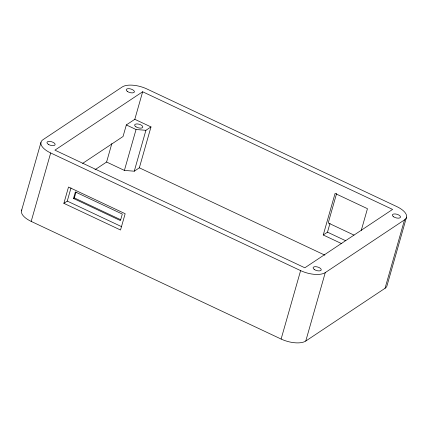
<?xml version="1.0" encoding="UTF-8"?>
<svg xmlns="http://www.w3.org/2000/svg" width="428" height="428" viewBox="0 0 428 428"><rect width="100%" height="100%" fill="white"/><g stroke="black" fill="none" stroke-linecap="round" stroke-linejoin="round"><path stroke-width="0.64" d="M21.459 210.881L40.949 142.449M31.185 221.399L50.675 152.967A18.848 8.26 15.9 0 1 42.961 139.71L122.226 86.964A18.848 8.26 15.9 0 1 146.884 88.949L396.815 206.601A18.848 8.26 15.9 0 1 404.535 219.858L385.04 288.29L305.774 341.036A18.848 8.26 15.9 0 1 281.116 339.051L31.185 221.399A18.848 8.26 15.9 0 1 21.828 209.859M63.868 203.337L68.507 187.041L125.163 213.711L120.519 230.007L63.868 203.337L67.255 201.085L71 187.924M73.504 198.48L75.36 191.963L122.301 214.059L120.445 220.581L73.504 198.48L74.349 197.918L76.034 191.99M94.979 169.756L106.593 162.025L111.863 143.535M142.652 91.769L54.912 150.148L304.843 267.8L392.583 209.42L142.652 91.769L134.804 119.305L126.335 124.939L123.045 136.505L82.663 163.373M106.593 162.025L124.398 170.408L136.051 129.513L145.911 130.305L150.993 126.923L134.804 119.305M124.398 170.408L134.264 171.2L145.911 130.305M134.264 171.2L139.346 167.819L150.993 126.923M281.116 339.051L300.611 270.619A18.848 8.26 15.9 0 0 325.264 272.604L404.535 219.858M341.833 243.735L323.247 234.988L335.081 193.44L367.459 208.682L361.269 230.414M336.622 193.456L328.217 222.967L353.999 235.1M323.247 234.988L327.484 232.169L330.004 223.314M305.774 341.036L325.264 272.604M406.541 217.119L387.051 285.551A18.848 8.26 15.9 0 1 385.04 288.29M126.335 124.939L136.051 129.513M327.484 232.169L345.471 240.638M139.346 167.819L324.873 255.152M50.675 152.967L300.611 270.619M74.349 197.918L120.691 219.73M67.255 201.085L121.499 226.615M314.398 269.57A4.221 1.851 15.9 0 0 321.166 270.116A4.221 1.851 15.9 0 0 315.95 266.692A4.221 1.851 15.9 0 0 314.398 269.57M393.669 216.825A4.221 1.851 15.9 0 0 400.431 217.371A4.221 1.851 15.9 0 0 395.221 213.946A4.221 1.851 15.9 0 0 393.669 216.825M48.284 144.3A4.221 1.851 15.9 0 0 55.046 144.841A4.221 1.851 15.9 0 0 49.83 141.422A4.221 1.851 15.9 0 0 48.284 144.3M127.549 91.555A4.221 1.851 15.9 0 0 134.317 92.1A4.221 1.851 15.9 0 0 129.101 88.676A4.221 1.851 15.9 0 0 127.549 91.555M135.954 126.816A4.221 1.851 15.9 0 0 142.722 127.362A4.221 1.851 15.9 0 0 137.506 123.938A4.221 1.851 15.9 0 0 135.954 126.816"/></g></svg>
